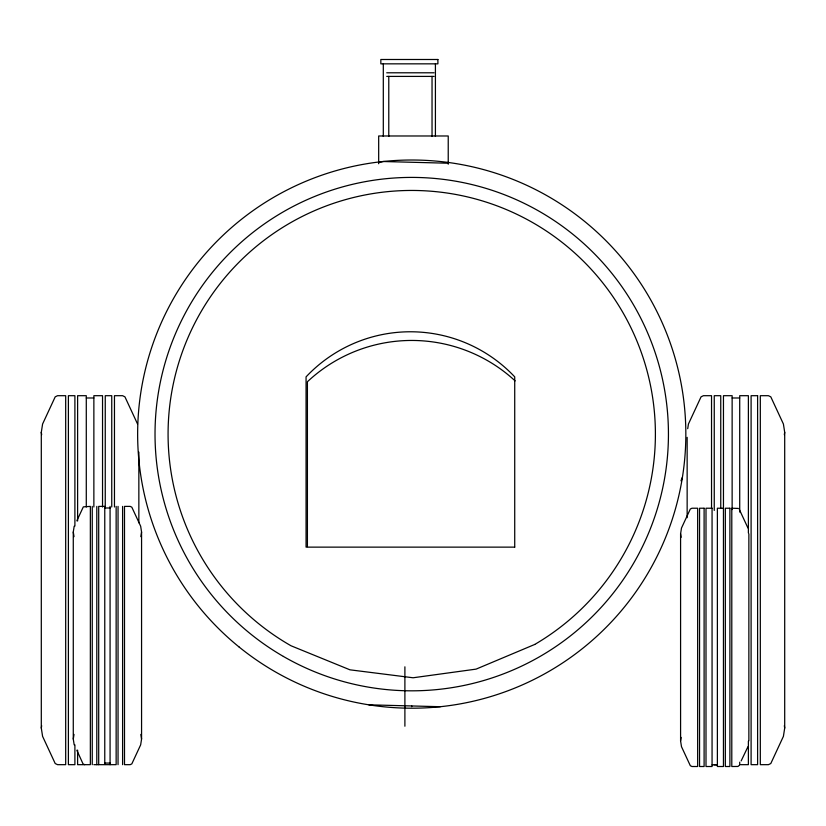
<?xml version="1.0" encoding="UTF-8"?>
<svg xmlns="http://www.w3.org/2000/svg" width="826" height="826" viewBox="0 0 826 826"><rect width="100%" height="100%" fill="white"/><g stroke="black" fill="none" stroke-linecap="round" stroke-linejoin="round"><path stroke-width="1.24" d="M41.3 432.308L42.591 424.017L55.208 396.841L57.562 395.695L65.688 395.695L65.688 764.669L57.562 764.669L55.208 763.534L42.591 736.358L41.3 728.067L41.3 432.308L41.672 434.672M41.3 728.067L41.672 725.703M74.185 744.856L73.277 739.053L73.277 532.016L74.185 526.214M73.277 739.053L74.01 734.407M140.843 536.663L141.566 532.016L140.657 526.214L131.83 507.195L130.188 506.39L124.499 506.39L124.499 764.669L130.188 764.669L131.83 763.874L140.657 744.856L141.566 739.053L141.566 532.016M687.717 428.684L688.44 424.017L701.067 396.841L703.411 395.695L711.537 395.695L711.537 508.279M680.583 533.844L681.491 528.041L690.319 509.022L691.961 508.227L697.65 508.227L697.65 766.507L691.961 766.507L690.319 765.702L681.491 746.683L680.583 740.881L680.583 533.844L681.12 537.334M680.583 740.881L681.12 737.401M784.328 434.672L784.7 432.308L783.409 424.017L770.792 396.841L768.438 395.695L760.312 395.695L760.312 764.669L768.438 764.669L770.792 763.534L783.409 736.358L784.7 728.067L784.7 432.308M76.839 520.803L83.323 506.865L90.354 506.39L90.354 764.669L77.613 764.669L77.613 750.111M741.149 760.932L747.964 746.683M739.322 765.32L737.979 766.456L731.795 766.507L731.795 508.227L738.434 508.434M378.68 162.577L383.14 161.514L448.229 163.228M386.733 72.791L434.084 72.791M386.733 76.405L434.084 76.405M86.286 397.987L93.865 397.987M732.135 397.987L739.714 397.987M104.768 507.99L110.075 507.99M723.452 508.227L717.381 508.227L717.381 766.507L723.452 766.507L723.462 395.695L732.135 395.695L732.135 509.559M104.768 763.069L110.075 763.069M93.865 764.669L104.768 764.669L104.768 506.39L98.697 506.39L98.697 764.669M105.253 764.669L116.146 764.669L116.146 506.39M714.253 764.669L717.495 764.669M712.064 764.907L717.381 764.907M368.799 704.826L440.33 706.715M84.665 764.669L83.023 763.874L76.839 750.256M747.964 528.041L739.322 509.415M137.56 424.017L124.932 396.841L122.589 395.695L114.463 395.695L114.463 507.009M784.328 725.703L784.7 728.067M140.843 734.407L141.566 739.053M73.277 532.016L74.01 536.663M748.862 533.844L748.862 740.881M748.387 533.028L748.387 395.695L739.714 395.695L739.714 512.099M748.387 741.19L748.387 764.669L739.714 764.669L739.714 762.161M720.747 508.279L720.747 395.695L714.253 395.695L714.253 510.427M687.149 437.346L687.149 517.706M448.229 164.219L448.229 135.98L378.68 135.98L378.68 163.734M435.416 63.839L435.416 136.466M432.039 76.405L432.039 136.466M411.74 705.962L411.74 706.715M404.895 666.819L404.895 726.219M388.778 76.405L388.778 136.466M383.305 63.839L383.305 136.466M307.406 546.606L307.406 381.746A152.428 152.428 0 0 1 515.125 380.879M138.851 452.121L138.851 522.806M122.599 506.39L122.599 764.669M118.046 506.39L118.046 764.669M111.747 507.009L111.747 395.695L105.253 395.695L105.253 508.279M110.075 506.39L110.075 764.669M102.538 507.009L102.538 395.695L93.865 395.695L93.865 507.009M96.797 506.39L96.797 764.669M92.254 506.39L92.254 764.669M86.286 507.009L86.286 395.695L77.613 395.695L77.613 521M74.898 526.079L74.898 395.695L68.393 395.695L68.393 764.669L74.898 764.669L74.898 744.876M681.491 479.431L681.243 481.114L682.204 477.862L681.491 479.431M534.732 644.456L476.096 669.122L413.083 677.774L349.966 669.824L291.072 645.798A243.67 243.67 0 0 1 224.218 278.517A243.67 243.67 0 0 1 597.528 276.462A243.67 243.67 0 0 1 534.732 644.456M437.894 59.493L380.838 59.493L380.838 63.839L437.894 63.839L437.894 59.493M757.607 395.695L751.102 395.695L751.102 764.669L757.607 764.669L757.607 395.695M704.103 508.227L699.55 508.227L699.55 766.507L704.103 766.507L704.103 508.227M712.064 508.227L706.003 508.227L706.003 766.507L712.064 766.507L712.064 508.227M729.895 508.227L725.342 508.227L725.342 766.507L729.895 766.507L729.895 508.227M514.722 547.132L306.064 547.132L306.064 376.873A143.218 143.218 0 0 1 514.722 376.873L514.722 547.132M239.199 647.088A274.098 274.098 0 0 0 682.452 477.046A274.098 274.098 0 0 0 313.56 178.199A274.098 274.098 0 0 0 239.199 647.088M283.38 656.433A256.71 256.71 0 0 0 668.44 434.115A256.71 256.71 0 0 0 283.38 211.797A256.71 256.71 0 0 0 283.38 656.433"/></g></svg>
